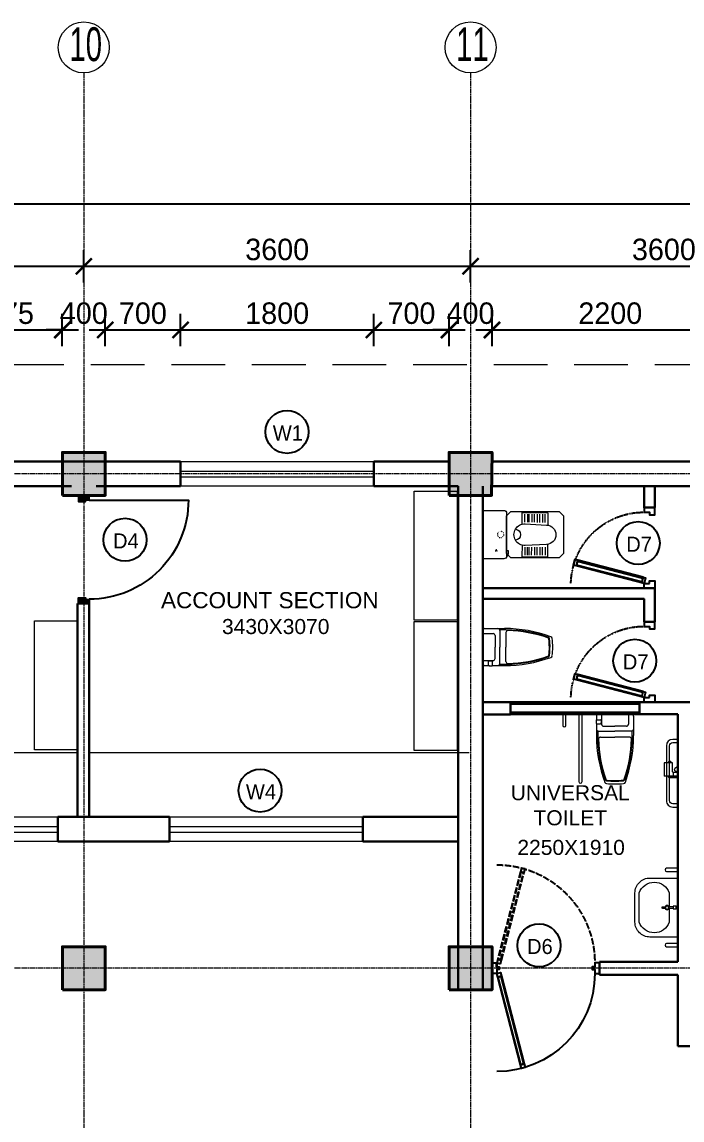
# Model space of a CAD drawing. Header units: inches. Extents: x -3071 to 2014935, y -37057 to 549694.
# Drawn here: x 1475573 to 1481718, y 427335 to 437552 of the extents above; entities that cross this region are included whole.
import ezdxf
from ezdxf.enums import TextEntityAlignment as Align

# ---------------------------------------------------------------- set-up
doc = ezdxf.new("R2010")
doc.units = ezdxf.units.IN
doc.header["$MEASUREMENT"] = 0
for name, pattern in [('ACAD_ISO08W100', [36, 24, -3, 6, -3]), ('DASHED', [0.75, 0.5, -0.25]), ('Hidden', [15, 12, -3]), ('HIDDEN2', [0.1875, 0.125, -0.0625]), ('TRAZOS1', [0.15, 0.1, -0.05])]:
    doc.linetypes.add(name, pattern=pattern)
for name, color, linetype, lineweight in [('001-Archi- door window elevation', 92, 'Continuous', 25), ('001-Archi-Dry wall', 230, 'Continuous', 35), ('001-Archi-Opening Tags', 14, 'Continuous', 25), ('001-Archi-Sanitary', 130, 'Continuous', 5), ('002-Archi- Opening', 90, 'Continuous', 25), ('A .4 col', 5, 'Continuous', 40), ('A 0.09 Furniture', 30, 'Continuous', 5), ('A 0.13 dw', 3, 'Continuous', 13), ('cen', 50, 'ACAD_ISO08W100', 5), ('dotted line', 1, 'DASHED', 9), ('Grid Tag', 6, 'Continuous', 20), ('p1 walls stone outline', 4, 'Continuous', 30), ('text', 7, 'Continuous', 25), ('v1 windows', 152, 'Continuous', 20)]:
    doc.layers.add(name, color=color, linetype=linetype, lineweight=lineweight)
doc.styles.add('AERIAL', font='arial.ttf', dxfattribs={"height": 10})
doc.styles.add('Archi 100', font='GOTHIC.TTF', dxfattribs={"height": 200})
doc.styles.add('CG', font='GOTHIC.TTF', dxfattribs={"height": 40})
doc.styles.get("Standard").update_dxf_attribs({"font": 'GOTHIC.TTF'})
doc.dimstyles.new('Archi 100', dxfattribs={"dimtxt": 200, "dimasz": 150, "dimexe": 150, "dimexo": 300, "dimgap": 50, "dimtad": 1, "dimdec": 0, "dimrnd": 5, "dimzin": 0, "dimdsep": 46, "dimtxsty": 'Archi 100', "dimblk": 'ARCHTICK', "dimcen": 0.09, "dimdle": 150, "dimclrd": 256, "dimclre": 256, "dimclrt": 256, "dimadec": 0, "dimazin": 0, "dimtfac": 1, "dimtdec": 0, "dimtix": 1, "dimtofl": 0, "dimtmove": 0, "dimatfit": 3, "dimfxl": 150, "dimfxlon": 1, "dimtolj": 1, "dimtzin": 0, "dimlwd": -1, "dimlwe": -1, "dimarcsym": 0})

# ---------------------------------------------------------------- blocks, each defined once
blk = doc.blocks.new('W2')
at = {"layer": 'A 0.13 dw'}
for points in [[(143910, 195589), (143910, 195359), (142110, 195359), (142110, 195589)], [(142110, 195446), (143910, 195446), (143910, 195496), (142110, 195496)]]:
    blk.add_lwpolyline(points, close=True, dxfattribs=at)
blk = doc.blocks.new('grid')
at = {"layer": 'Grid Tag', "linetype": 'Continuous', "ltscale": 30}
blk.add_circle((51, 48), 264, dxfattribs=at)
blk.add_attdef('GRID', (-143, -93), '', height=200)
blk = doc.blocks.new('ed 17')
for p, q in [((95, -116), (44, -130)), ((44, -130), (208, -761)), ((50, -152), (101, -138)), ((94, -140), (58, -150)), ((58, -150), (215, -759)), ((94, -140), (251, -750)), ((101, -138), (95, -116)), ((259, -748), (101, -138)), ((101, -138), (259, -748)), ((215, -759), (208, -761)), ((208, -761), (215, -788)), ((251, -750), (215, -759)), ((266, -774), (215, -788)), ((251, -750), (259, -748)), ((259, -748), (266, -774))]:
    blk.add_line(p, q)
for points in [[(44, -80), (67, -80), (67, -30), (0, -30), (0, -130), (44, -130), (208, -761), (215, -788), (266, -774), (259, -748), (101, -138), (101, -138), (95, -116), (44, -130)], [(58, -150), (215, -759), (251, -750), (94, -140)]]:
    blk.add_lwpolyline(points, close=True)
at = {"elevation": 0}
blk.add_lwpolyline([(750, -30), (750, -130), (706, -130), (706, -80), (683, -80), (683, -30)], close=True, dxfattribs=at)
at = {"linetype": 'TRAZOS1'}
blk.add_arc((28, -133), 678, 271.3504, 0.2643, dxfattribs=at)
blk = doc.blocks.new('pan oct')
at = {"linetype": 'Continuous'}
for p, q in [((-579, 115), (-579, 190)), ((-554, 190), (-554, 115)), ((-529, 115), (-529, 190)), ((-504, 190), (-504, 115)), ((-479, 115), (-479, 190)), ((-454, 190), (-454, 115)), ((-429, 115), (-429, 190)), ((-414, 190), (-414, 115)), ((-389, 115), (-389, 190)), ((-579, -115), (-579, -190)), ((-554, -190), (-554, -115)), ((-529, -115), (-529, -190)), ((-504, -190), (-504, -115)), ((-479, -115), (-479, -190)), ((-454, -190), (-454, -115)), ((-429, -115), (-429, -190)), ((-414, -190), (-414, -115)), ((-389, -115), (-389, -190))]:
    blk.add_line(p, q, dxfattribs=at)
at = {"color": 0}
for p, q in [((-237, -150), (-221, -150)), ((-237, -181), (-237, -150)), ((-231, -181), (-237, -181)), ((-231, -181), (-223, -181)), ((-231, -198), (-231, -181)), ((-223, -198), (-231, -198)), ((-223, -181), (-223, -198)), ((-221, -181), (-223, -181))]:
    blk.add_line(p, q, dxfattribs=at)
at = {"linetype": 'Continuous'}
blk.add_lwpolyline([(-710, 215), (-750, 175), (-750, -175), (-710, -215), (-260, -215), (-221, -175), (-220, 175), (-260, 215)], close=True, dxfattribs=at)
for points in [[(-364, 97), (-364, 205), (-604, 205), (-604, 89)], [(-364, -96), (-364, -205), (-604, -205), (-604, -88)]]:
    blk.add_lwpolyline(points, dxfattribs=at)
blk.add_lwpolyline([(0, -225), (0, 225), (-195, 225, 0.424725), (-220, 200), (-221, -200, 0.404218), (-195, -225)], format="xyb", close=True)
blk.add_lwpolyline([(-593, 90, 0.962251), (-593, -90), (-393, -100, 1.039201), (-393, 100)], format="xyb", close=True, dxfattribs=at)
blk.add_lwpolyline([(-303, 50, 0.935414), (-303, -50)], format="xyb", dxfattribs=at)
at = {"color": 0, "linetype": 'HIDDEN2', "extrusion": (0, 0, -1)}
for major_axis, start_param, end_param in [((-20.7, 20.7), -1.099557, -0.785398), ((-20.7, -20.7), 1.099557, 1.413717), ((-20.7, 20.7), 0.15708, 0.471239), ((-20.7, 20.7), 0.785398, 1.099557), ((-20.7, 20.7), 1.413717, 1.727876), ((-20.7, -20.7), 3.612832, 3.926991), ((-20.7, 20.7), 4.555309, 4.869469), ((-20.7, -20.7), 5.497787, 5.811946), ((-20.7, 20.7), 3.298672, 3.612832), ((-20.7, 20.7), 2.670354, 2.984513)]:
    blk.add_ellipse((-165, 1), major_axis=major_axis, ratio=1, start_param=start_param, end_param=end_param, dxfattribs=at)
at = {"color": 0, "extrusion": (0, 0, -1)}
for major_axis, start_param, end_param in [((-5.75, -5.73), 0, 0.785398), ((-5.75, -5.73), 1.570796, 2.356194), ((-5.73, 5.75), 3.141593, 3.926991), ((-5.75, -5.73), 3.141593, 3.926991)]:
    blk.add_ellipse((-124, -148), major_axis=major_axis, ratio=1, start_param=start_param, end_param=end_param, dxfattribs=at)
blk = doc.blocks.new('sa oct uni toi')
for p, q in [((-214, 420), (-214, 287)), ((-88, 458), (-200, 458)), ((-158, 439), (-158, 287)), ((0, 411), (-94, 411)), ((-89, 455), (-89, 420)), ((-60, 461), (-82, 461)), ((-60, 414), (-82, 414)), ((-82, 414), (-82, 411)), ((-60, 414), (-60, 411)), ((-19, 458), (-54, 458)), ((-53, 455), (-53, 420)), ((0, 439), (0, 287)), ((-113, 392), (-113, 287)), ((-214, 151), (-214, 287)), ((-158, 132), (-158, 287)), ((-113, 179), (-113, 287)), ((0, 132), (0, 287)), ((-19, 113), (-200, 113)), ((0, 160), (-94, 160))]:
    blk.add_line(p, q)
for centre, radius, start, end in [((-200, -804), 1262, 90, 110.0218), ((-200, -804), 1250, 88.0034, 109.0034), ((-200, -804), 1243, 91.5459, 109.0034), ((-233, 420), 18.9, 360, 91.5459), ((-139, 439), 18.9, 90, 180), ((-94, 392), 18.9, 90, 180), ((-82, 455), 6.31, 150, 180), ((-82, 420), 6.31, 180, 270), ((-82, 455), 6.31, 90, 150), ((-60, 455), 6.31, 30, 90), ((-60, 420), 6.31, 270, 360), ((-60, 455), 6.31, 360, 30), ((-19, 439), 18.9, 360, 90), ((-35, 287), 615, 172.6652, 179.9981), ((-626, 364), 18.9, 110.0218, 174.8892), ((-44, 287), 580, 172.6856, 179.998), ((-601, 359), 18.9, 109.0034, 174.9977), ((-44, 287), 575, 172.6683, 179.998), ((-601, 359), 12.6, 109.0034, 174.9977), ((15, 287), 665, 180.0016, 187.0523), ((-626, 207), 18.9, 185.1108, 249.9782), ((6, 287), 631, 180.0016, 187.0158), ((-601, 212), 18.9, 185.0023, 250.9966), ((7, 287), 625, 180.0016, 187.0303), ((-601, 212), 12.6, 185.0023, 250.9966), ((-200, 1375), 1262, 249.9782, 270), ((-200, 1375), 1250, 250.9966, 271.9966), ((-200, 1375), 1243, 250.9966, 268.4541), ((-233, 151), 18.9, 268.4541, 360), ((-139, 132), 18.9, 180, 270), ((-94, 179), 18.9, 180, 270), ((-19, 132), 18.9, 270, 360)]:
    blk.add_arc(centre, radius, start, end)
blk = doc.blocks.new('tap bib short neck plan')
at = {"linetype": 'Continuous'}
blk.add_lwpolyline([(39, 10), (0, 10), (0, -10), (39, -10)], dxfattribs=at)
blk.add_lwpolyline([(74, -8), (95, -8, 1), (95, 8), (74, 8)], format="xyb", dxfattribs=at)
for radius in [20, 15]:
    blk.add_circle((56, 0), radius, dxfattribs=at)
blk = doc.blocks.new('sa oct basin uni')
blk.add_lwpolyline([(-125, 400, 0.312376), (-125, 400), (146, 400, -0.414214), (285, 260), (285, 0), (-264, 0), (-264, 260, -0.414214)], format="xyb", close=True)
blk.add_lwpolyline([(0, 80), (-125, 80, -0.714282), (-125, 360), (146, 360, -0.714282), (146, 80), (21, 80)], format="xyb")
for points in [[(24, 45), (-3, 45), (-3, 15), (24, 15)], [(21, 15), (0, 15), (0, 0), (21, 0)]]:
    blk.add_lwpolyline(points, close=True)
at = {"extrusion": (0, 0, -1), "zscale": -1, "rotation": 90.00000000000001}
blk.add_blockref('tap bib short neck plan', (-10, 45), dxfattribs=at)
blk = doc.blocks.new('gb')
at = {"layer": '001-Archi-Sanitary'}
blk.add_lwpolyline([(15, 105, 1), (-15, 105), (-15, 5), (15, 5)], format="xyb", close=True, dxfattribs=at)
blk.add_lwpolyline([(-25, 0), (25, 0), (25, 5), (-25, 5)], close=True, dxfattribs=at)
blk = doc.blocks.new('sa oct toilet paper')
at = {"ltscale": 2000}
for p, q in [((124, 127), (0, 127)), ((0, 91), (0, 127)), ((124, 91), (124, 127)), ((0, 82), (0, 91)), ((0, 14), (0, 82)), ((37, 45), (0, 45)), ((0, 14), (0, 5)), ((0, 5), (0, 14)), ((0, 5), (0, 0)), ((0, 0), (0, 5)), ((0, 0), (37, 0)), ((39, 48), (37, 45)), ((37, 45), (37, 14)), ((37, 14), (37, 5)), ((37, 5), (37, 1)), ((37, 0), (63, 0)), ((41, 51), (39, 48)), ((41, 51), (47, 51)), ((47, 51), (79, 51)), ((88, 0), (63, 0)), ((79, 51), (124, 51)), ((124, 82), (124, 91)), ((124, 51), (124, 82)), ((137, 65), (128, 65))]:
    blk.add_line(p, q, dxfattribs=at)
for points in [[(-13, 18), (-13, 78)], [(-4, 78), (-4, 18)], [(38, 5), (37, 5)], [(128, 78), (128, 65)], [(137, 65), (137, 78)]]:
    blk.add_lwpolyline(points, dxfattribs=at)
for points in [[(37, 14), (42, 14, -0.414214)], [(37, 1, -0.018484), (38, 5, -0.321982)], [(37, 0, -0.005174), (37, 1, -0.321982)], [(38, 5, -0.040518), (42, 14, -0.321982)], [(42, 14, -0.026107), (45, 20, -0.321982), (63, 32, 0.335937)], [(88, 0, 0.090499), (80, 20, 0.321982), (63, 32, -0.335937)]]:
    blk.add_lwpolyline(points, format="xyb", dxfattribs=at)
for centre, radius, start, end in [((0, 78), 12.8, 89.9663, 181.2592), ((0, 18), 12.8, 178.7408, 270.0337), ((0, 78), 3.96, 89.9663, 181.2592), ((0, 18), 3.96, 178.7408, 270.0337), ((124, 78), 12.8, 358.7408, 90.0337), ((124, 78), 3.96, 358.7408, 90.0337)]:
    blk.add_arc(centre, radius, start, end, dxfattribs=at)
blk = doc.blocks.new('both way handicap door')
for points in [[(307, 924), (273, 932), (264, 898), (298, 890)], [(298, 890), (264, 898), (53, 84), (87, 75)], [(293, 891), (269, 897), (58, 83), (82, 76)], [(87, 75), (53, 84), (44, 50), (78, 41)]]:
    blk.add_lwpolyline(points, close=True)
for points in [[(0, 50), (0, -50), (44, -50), (44, -13), (67, -13), (67, 12), (44, 12), (44, 50), (0, 50)], [(1000, 50), (1000, -50), (956, -50), (956, -13), (933, -13), (933, 12), (956, 12), (956, 50), (1000, 50)]]:
    blk.add_lwpolyline(points)
at = {"linetype": 'Hidden', "ltscale": 50}
blk.add_lwpolyline([(87, -75), (53, -84), (44, -50), (78, -41)], close=True, dxfattribs=at)
at = {"linetype": 'Hidden', "ltscale": 5}
for points in [[(298, -890), (264, -898), (53, -84), (87, -75)], [(293, -891), (269, -897), (58, -83), (82, -76)], [(307, -924), (273, -932), (264, -898), (298, -890)]]:
    blk.add_lwpolyline(points, close=True, dxfattribs=at)
blk.add_arc((44, 50), 912, 0, 90)
blk.add_arc((44, -50), 912, 270, 0, dxfattribs=at)
at = {"layer": '001-Archi-Dry wall'}
blk.add_lwpolyline([(44, -13), (44, -50)], dxfattribs=at)
blk = doc.blocks.new('window tag')
blk.add_circle((0, 0), 200)
at = {"style": 'Archi 100', "flags": 1}
for tag, p in [('WIDTH', (15, 174.5)), ('HEIGHT', (-4.5, -348.5))]:
    blk.add_attdef(tag, p, '', height=200, dxfattribs=at)
at = {"style": 'Archi 100'}
blk.add_attdef('SYMBOL', text='', height=200, dxfattribs=at).set_placement((8, -10.5), align=Align.MIDDLE_CENTER)
blk = doc.blocks.new('bench 0400 x 1200 plan')
at = {"color": 0, "linetype": 'Continuous'}
blk.add_lwpolyline([(1200, 0), (0, 0), (0, 400), (1200, 400)], close=True, dxfattribs=at)
blk = doc.blocks.new('*U682')
at = {"ltscale": 100}
for points in [[(5, 50), (5, -50), (55, -50), (55, 15), (40, 15), (40, 50)], [(995, 50), (995, -50), (945, -50), (945, 15), (960, 15), (960, 50)]]:
    blk.add_hatch(color=256, dxfattribs=at).paths.add_polyline_path(points)
blk.add_lwpolyline([(43, 50), (43, 964, -0.414214), (957, 50)], format="xyb", dxfattribs=at)
for points in [[(5, 50), (5, -50), (55, -50), (55, 15), (40, 15), (40, 50)], [(995, 50), (995, -50), (945, -50), (945, 15), (960, 15), (960, 50)]]:
    blk.add_lwpolyline(points, close=True)
blk = doc.blocks.new('EWD')
at = {"layer": 'A 0.13 dw'}
for points in [[(1200362, 362216), (1200362, 361986), (1198562, 361986), (1198562, 362216)], [(1198562, 362073), (1200362, 362073), (1200362, 362123), (1198562, 362123)]]:
    blk.add_lwpolyline(points, close=True, dxfattribs=at)
blk = doc.blocks.new('_ArchTick')
at = {"color": 0, "linetype": 'ByBlock', "const_width": 0.15}
blk.add_lwpolyline([(-0.5, -0.5), (0.5, 0.5)], dxfattribs=at)
blk = doc.blocks.new('*D1676')
at = {"transparency": 16777216}
for p, q in [((1474974, 434536), (1474974, 434836)), ((1475949, 434536), (1475949, 434836)), ((1474824, 434686), (1476099, 434686))]:
    blk.add_line(p, q, dxfattribs=at)
at = {"layer": 'Defpoints', "color": 0, "transparency": 16777216}
for p in [(1475949, 434686), (1475949, 433547), (1474974, 433462)]:
    blk.add_point(p, dxfattribs=at)
at = {"transparency": 16777216, "xscale": 150, "yscale": 150, "zscale": 150, "rotation": 180}
blk.add_blockref('_ArchTick', (1474974, 434686), dxfattribs=at)
at = {"transparency": 16777216, "xscale": 150, "yscale": 150, "zscale": 150}
blk.add_blockref('_ArchTick', (1475949, 434686), dxfattribs=at)
at = {"transparency": 16777216, "insert": (1475462, 434841), "char_height": 200, "attachment_point": 5, "style": 'Archi 100'}
blk.add_mtext('\\A1;975', dxfattribs=at)
blk = doc.blocks.new('*D1677')
at = {"transparency": 16777216}
for p, q in [((1475949, 434536), (1475949, 434836)), ((1476349, 434536), (1476349, 434836)), ((1475949, 434686), (1475799, 434686)), ((1476349, 434686), (1476499, 434686))]:
    blk.add_line(p, q, dxfattribs=at)
at = {"layer": 'Defpoints', "color": 0, "transparency": 16777216}
for p in [(1476349, 434686), (1475949, 433547), (1476349, 433547)]:
    blk.add_point(p, dxfattribs=at)
at = {"transparency": 16777216, "xscale": 150, "yscale": 150, "zscale": 150}
blk.add_blockref('_ArchTick', (1475949, 434686), dxfattribs=at)
at = {"transparency": 16777216, "xscale": 150, "yscale": 150, "zscale": 150, "rotation": 180}
blk.add_blockref('_ArchTick', (1476349, 434686), dxfattribs=at)
at = {"transparency": 16777216, "insert": (1476149, 434841), "char_height": 200, "attachment_point": 5, "style": 'Archi 100'}
blk.add_mtext('\\A1;400', dxfattribs=at)
blk = doc.blocks.new('*D1678')
at = {"transparency": 16777216}
for p, q in [((1476349, 434536), (1476349, 434836)), ((1477050, 434536), (1477050, 434836)), ((1476199, 434686), (1477200, 434686))]:
    blk.add_line(p, q, dxfattribs=at)
at = {"layer": 'Defpoints', "color": 0, "transparency": 16777216}
for p in [(1477050, 434686), (1476349, 433547), (1477050, 433462)]:
    blk.add_point(p, dxfattribs=at)
at = {"transparency": 16777216, "xscale": 150, "yscale": 150, "zscale": 150, "rotation": 180}
blk.add_blockref('_ArchTick', (1476349, 434686), dxfattribs=at)
at = {"transparency": 16777216, "xscale": 150, "yscale": 150, "zscale": 150}
blk.add_blockref('_ArchTick', (1477050, 434686), dxfattribs=at)
at = {"transparency": 16777216, "insert": (1476699, 434841), "char_height": 200, "attachment_point": 5, "style": 'Archi 100'}
blk.add_mtext('\\A1;700', dxfattribs=at)
blk = doc.blocks.new('*D1679')
at = {"transparency": 16777216}
for p, q in [((1477050, 434536), (1477050, 434836)), ((1478849, 434536), (1478849, 434836)), ((1476900, 434686), (1478999, 434686))]:
    blk.add_line(p, q, dxfattribs=at)
at = {"layer": 'Defpoints', "color": 0, "transparency": 16777216}
for p in [(1478849, 434686), (1477050, 433462), (1478849, 433462)]:
    blk.add_point(p, dxfattribs=at)
at = {"transparency": 16777216, "xscale": 150, "yscale": 150, "zscale": 150, "rotation": 180}
blk.add_blockref('_ArchTick', (1477050, 434686), dxfattribs=at)
at = {"transparency": 16777216, "xscale": 150, "yscale": 150, "zscale": 150}
blk.add_blockref('_ArchTick', (1478849, 434686), dxfattribs=at)
at = {"transparency": 16777216, "insert": (1477949, 434841), "char_height": 200, "attachment_point": 5, "style": 'Archi 100'}
blk.add_mtext('\\A1;1800', dxfattribs=at)
blk = doc.blocks.new('*D1680')
at = {"transparency": 16777216}
for p, q in [((1478849, 434536), (1478849, 434836)), ((1479549, 434536), (1479549, 434836)), ((1478699, 434686), (1479699, 434686))]:
    blk.add_line(p, q, dxfattribs=at)
at = {"layer": 'Defpoints', "color": 0, "transparency": 16777216}
for p in [(1479549, 434686), (1479549, 433547), (1478849, 433462)]:
    blk.add_point(p, dxfattribs=at)
at = {"transparency": 16777216, "xscale": 150, "yscale": 150, "zscale": 150, "rotation": 180}
blk.add_blockref('_ArchTick', (1478849, 434686), dxfattribs=at)
at = {"transparency": 16777216, "xscale": 150, "yscale": 150, "zscale": 150}
blk.add_blockref('_ArchTick', (1479549, 434686), dxfattribs=at)
at = {"transparency": 16777216, "insert": (1479199, 434841), "char_height": 200, "attachment_point": 5, "style": 'Archi 100'}
blk.add_mtext('\\A1;700', dxfattribs=at)
blk = doc.blocks.new('*D1681')
at = {"transparency": 16777216}
for p, q in [((1479549, 434536), (1479549, 434836)), ((1479949, 434536), (1479949, 434836)), ((1479549, 434686), (1479399, 434686)), ((1479949, 434686), (1480099, 434686))]:
    blk.add_line(p, q, dxfattribs=at)
at = {"layer": 'Defpoints', "color": 0, "transparency": 16777216}
for p in [(1479949, 434686), (1479549, 433547), (1479949, 433547)]:
    blk.add_point(p, dxfattribs=at)
at = {"transparency": 16777216, "xscale": 150, "yscale": 150, "zscale": 150}
blk.add_blockref('_ArchTick', (1479549, 434686), dxfattribs=at)
at = {"transparency": 16777216, "xscale": 150, "yscale": 150, "zscale": 150, "rotation": 180}
blk.add_blockref('_ArchTick', (1479949, 434686), dxfattribs=at)
at = {"transparency": 16777216, "insert": (1479749, 434841), "char_height": 200, "attachment_point": 5, "style": 'Archi 100'}
blk.add_mtext('\\A1;400', dxfattribs=at)
blk = doc.blocks.new('*D1682')
at = {"transparency": 16777216}
for p, q in [((1479949, 434536), (1479949, 434836)), ((1482150, 434536), (1482150, 434836)), ((1479799, 434686), (1482300, 434686))]:
    blk.add_line(p, q, dxfattribs=at)
at = {"layer": 'Defpoints', "color": 0, "transparency": 16777216}
for p in [(1482150, 434686), (1479949, 433547), (1482150, 433462)]:
    blk.add_point(p, dxfattribs=at)
at = {"transparency": 16777216, "xscale": 150, "yscale": 150, "zscale": 150, "rotation": 180}
blk.add_blockref('_ArchTick', (1479949, 434686), dxfattribs=at)
at = {"transparency": 16777216, "xscale": 150, "yscale": 150, "zscale": 150}
blk.add_blockref('_ArchTick', (1482150, 434686), dxfattribs=at)
at = {"transparency": 16777216, "insert": (1481050, 434841), "char_height": 200, "attachment_point": 5, "style": 'Archi 100'}
blk.add_mtext('\\A1;2200', dxfattribs=at)
blk = doc.blocks.new('*D1695')
at = {"transparency": 16777216}
for p, q in [((1473049, 435129), (1473049, 435429)), ((1476149, 435129), (1476149, 435429)), ((1472899, 435279), (1476299, 435279))]:
    blk.add_line(p, q, dxfattribs=at)
at = {"layer": 'Defpoints', "color": 0, "transparency": 16777216}
for p in [(1476149, 435279), (1473049, 433547), (1476149, 433547)]:
    blk.add_point(p, dxfattribs=at)
at = {"transparency": 16777216, "xscale": 150, "yscale": 150, "zscale": 150, "rotation": 180}
blk.add_blockref('_ArchTick', (1473049, 435279), dxfattribs=at)
at = {"transparency": 16777216, "xscale": 150, "yscale": 150, "zscale": 150}
blk.add_blockref('_ArchTick', (1476149, 435279), dxfattribs=at)
at = {"transparency": 16777216, "insert": (1474599, 435434), "char_height": 200, "attachment_point": 5, "style": 'Archi 100'}
blk.add_mtext('\\A1;3100', dxfattribs=at)
blk = doc.blocks.new('*D1696')
at = {"transparency": 16777216}
for p, q in [((1476149, 435129), (1476149, 435429)), ((1479749, 435129), (1479749, 435429)), ((1475999, 435279), (1479899, 435279))]:
    blk.add_line(p, q, dxfattribs=at)
at = {"layer": 'Defpoints', "color": 0, "transparency": 16777216}
for p in [(1479749, 435279), (1476149, 433547), (1479749, 433549)]:
    blk.add_point(p, dxfattribs=at)
at = {"transparency": 16777216, "xscale": 150, "yscale": 150, "zscale": 150, "rotation": 180}
blk.add_blockref('_ArchTick', (1476149, 435279), dxfattribs=at)
at = {"transparency": 16777216, "xscale": 150, "yscale": 150, "zscale": 150}
blk.add_blockref('_ArchTick', (1479749, 435279), dxfattribs=at)
at = {"transparency": 16777216, "insert": (1477949, 435434), "char_height": 200, "attachment_point": 5, "style": 'Archi 100'}
blk.add_mtext('\\A1;3600', dxfattribs=at)
blk = doc.blocks.new('*D1697')
at = {"transparency": 16777216}
for p, q in [((1479749, 435129), (1479749, 435429)), ((1483349, 435129), (1483349, 435429)), ((1479599, 435279), (1483499, 435279))]:
    blk.add_line(p, q, dxfattribs=at)
at = {"layer": 'Defpoints', "color": 0, "transparency": 16777216}
for p in [(1483349, 435279), (1479749, 433549), (1483349, 433552)]:
    blk.add_point(p, dxfattribs=at)
at = {"transparency": 16777216, "xscale": 150, "yscale": 150, "zscale": 150, "rotation": 180}
blk.add_blockref('_ArchTick', (1479749, 435279), dxfattribs=at)
at = {"transparency": 16777216, "xscale": 150, "yscale": 150, "zscale": 150}
blk.add_blockref('_ArchTick', (1483349, 435279), dxfattribs=at)
at = {"transparency": 16777216, "insert": (1481549, 435434), "char_height": 200, "attachment_point": 5, "style": 'Archi 100'}
blk.add_mtext('\\A1;3600', dxfattribs=at)
blk = doc.blocks.new('*D1699')
at = {"transparency": 16777216}
for p, q in [((1448099, 435709), (1448099, 436009)), ((1487149, 435709), (1487149, 436009)), ((1447949, 435859), (1487299, 435859))]:
    blk.add_line(p, q, dxfattribs=at)
at = {"layer": 'Defpoints', "color": 0, "transparency": 16777216}
for p in [(1487149, 435859), (1448099, 433547), (1487149, 433547)]:
    blk.add_point(p, dxfattribs=at)
at = {"transparency": 16777216, "xscale": 150, "yscale": 150, "zscale": 150, "rotation": 180}
blk.add_blockref('_ArchTick', (1448099, 435859), dxfattribs=at)
at = {"transparency": 16777216, "xscale": 150, "yscale": 150, "zscale": 150}
blk.add_blockref('_ArchTick', (1487149, 435859), dxfattribs=at)
at = {"transparency": 16777216, "insert": (1467624, 436014), "char_height": 200, "attachment_point": 5, "style": 'Archi 100'}
blk.add_mtext('\\A1;39050', dxfattribs=at)

msp = doc.modelspace()

# ---------------------------------------------------------------- hatches: boundary and pattern name
at = {"layer": 'A .4 col', "linetype": 'Continuous'}
h = msp.add_hatch(color=256, dxfattribs=at)
h.dxf.hatch_style = 1
h.paths.add_polyline_path([(1475949.45, 433147.13), (1476349.45, 433147.13), (1476349.45, 433547.13), (1475949.45, 433547.13)])
h = msp.add_hatch(color=256, dxfattribs=at)
h.dxf.hatch_style = 1
h.paths.add_polyline_path([(1479549.45, 433147.13), (1479949.45, 433147.13), (1479949.45, 433547.13), (1479549.45, 433547.13)])
h = msp.add_hatch(color=256, dxfattribs=at)
h.dxf.hatch_style = 1
h.paths.add_polyline_path([(1475949.45, 428547.13), (1476349.45, 428547.13), (1476349.45, 428947.13), (1475949.45, 428947.13)])
h = msp.add_hatch(color=256, dxfattribs=at)
h.dxf.hatch_style = 1
h.paths.add_polyline_path([(1479549.45, 428547.13), (1479949.45, 428547.13), (1479949.45, 428947.13), (1479549.45, 428947.13)])

# ---------------------------------------------------------------- linework, layer by layer
at = {"layer": '002-Archi- Opening'}
msp.add_lwpolyline([(1480121.95, 431129.42), (1481321.95, 431129.42), (1481321.95, 431204.42), (1480121.95, 431204.42), (1480121.95, 431129.42)], dxfattribs=at)
at = {"layer": 'A .4 col', "linetype": 'Continuous'}
for points in [[(1475949.45, 433147.13), (1476349.45, 433147.13), (1476349.45, 433547.13), (1475949.45, 433547.13)], [(1479549.45, 433147.13), (1479944.78, 433147.13), (1479949.45, 433547.13), (1479549.45, 433547.13)], [(1475949.45, 428547.13), (1476349.45, 428547.13), (1476349.45, 428947.13), (1475949.45, 428947.13)], [(1479549.45, 428547.13), (1479949.45, 428547.13), (1479949.45, 428947.13), (1479549.45, 428947.13)]]:
    msp.add_lwpolyline(points, close=True, dxfattribs=at)
at = {"layer": 'A 0.09 Furniture', "linetype": 'Continuous'}
for p, q in [((1473664.16, 430755.6), (1476090.12, 430755.6)), ((1476200.12, 430755.6), (1479737.18, 430755.6))]:
    msp.add_line(p, q, dxfattribs=at)
msp.add_lwpolyline([(1480787.33, 430484.23), (1480787.33, 431111.92), (1480757.33, 431111.92), (1480757.33, 430484.23)], dxfattribs=at)
msp.add_lwpolyline([(1481674.45, 430246.96), (1481674.45, 430276.96), (1481631.78, 430276.91, -0.41461089), (1481601.75, 430306.92), (1481601.92, 430816.93, -0.41411938), (1481631.92, 430846.92), (1481674.44, 430846.92), (1481674.46, 430876.93), (1481631.91, 430876.93, 0.4141229), (1481571.91, 430816.95), (1481571.75, 430306.91, 0.41473303), (1481631.84, 430246.9), (1481674.45, 430246.96)], format="xyb", dxfattribs=at)
msp.add_arc((1480772.33, 430484.23), 15, 180, 0, dxfattribs=at)
at = {"layer": 'cen', "ltscale": 2}
for p, q in [((1476149.45, 437077.51), (1476149.45, 411992.49)), ((1479749.45, 437077.51), (1479749.45, 411992.49)), ((1491464.45, 433347.13), (1443784.45, 433347.13)), ((1491464.45, 428747.13), (1443784.45, 428747.13))]:
    msp.add_line(p, q, dxfattribs=at)
at = {"layer": 'dotted line', "ltscale": 1000}
msp.add_line((1487964.45, 434362.9), (1472749.45, 434362.9), dxfattribs=at)
at = {"layer": 'p1 walls stone outline'}
for p, q in [((1477049.51, 433462.13), (1474974.31, 433462.13)), ((1477049.51, 433462.13), (1477049.51, 433232.13)), ((1479549.45, 433462.13), (1478849.39, 433462.13)), ((1478849.39, 433462.13), (1478849.39, 433232.13)), ((1482149.57, 433462.13), (1479945.77, 433462.13)), ((1476034.45, 433232.13), (1474974.31, 433232.13)), ((1477049.51, 433232.13), (1476264.45, 433232.13)), ((1479634.45, 433232.13), (1478849.39, 433232.13)), ((1479634.45, 433232.13), (1479634.45, 428547.13)), ((1479864.45, 433232.13), (1479864.45, 431241.62)), ((1479945.77, 433232.13), (1480979.56, 433232.13)), ((1481239.41, 433232.13), (1480979.56, 433232.13)), ((1480979.56, 433232.13), (1482149.57, 433232.13)), ((1476090.12, 432142.32), (1476090.12, 430155.6)), ((1476200.12, 432142.32), (1476090.12, 432142.32)), ((1476200.12, 432142.32), (1476200.12, 430155.6)), ((1479864.45, 431248.87), (1479864.45, 428547.13)), ((1480121.95, 431223.42, 0), (1479864.45, 431223.42, 0)), ((1481321.95, 431111.92), (1481321.95, 431221.92)), ((1481321.95, 431221.92), (1481789.45, 431221.92)), ((1480122.29, 431108.43, 0), (1479864.45, 431108.43, 0)), ((1481679.45, 431111.92), (1481321.95, 431111.92)), ((1481679.45, 428862.13), (1481679.45, 431111.92)), ((1481679.45, 431111.92), (1481679.45, 428807.13)), ((1475906.63, 430155.6), (1476946.45, 430155.6)), ((1475906.63, 430155.6), (1475906.63, 429925.6)), ((1476946.45, 430155.6), (1476946.45, 429925.59)), ((1478746.45, 430155.6), (1479634.45, 430155.6)), ((1478746.45, 430155.6), (1478746.45, 429925.6)), ((1475906.63, 429925.6), (1476946.45, 429925.6)), ((1478746.45, 429925.6), (1479634.45, 429925.6)), ((1480949.45, 428687.13), (1480949.45, 428807.13)), ((1480949.45, 428807.13), (1481679.45, 428807.13)), ((1481679.45, 428687.13), (1480949.45, 428687.13)), ((1481679.45, 428022.36), (1481679.45, 428687.13)), ((1481789.45, 428022.36), (1481679.45, 428022.36))]:
    msp.add_line(p, q, dxfattribs=at)
msp.add_lwpolyline([(1481464.45, 433034.13), (1481464.45, 433232.13), (1481364.45, 433232.13), (1481364.45, 433034.13)], close=True, dxfattribs=at)
msp.add_lwpolyline([(1481464.45, 432284.13), (1481464.45, 431971.92), (1481364.45, 431971.92), (1481364.45, 432184.13), (1479864.45, 432184.13), (1479864.45, 432284.13), (1481464.45, 432284.13)], dxfattribs=at)
at = {"layer": 'p1 walls stone outline', "elevation": 0}
msp.add_lwpolyline([(1481321.95, 431111.92), (1481321.95, 431223.42), (1480121.95, 431223.42), (1480121.95, 431108.42)], close=True, dxfattribs=at)

# ---------------------------------------------------------------- block references
ref = msp.add_blockref('grid', (1476103.22, 437271.7), dxfattribs=dict(xscale=0.8987445155798923, yscale=0.8987445155798923, zscale=0.8987445155798923))
ref.add_attrib('GRID', '10', (1476014.69, 437187.91), dxfattribs={"height": 314.561, "width": 0.65})
ref = msp.add_blockref('grid', (1479703.22, 437271.7), dxfattribs=dict(xscale=0.8987445155798923, yscale=0.8987445155798923, zscale=0.8987445155798923))
ref.add_attrib('GRID', '11', (1479614.69, 437187.91), dxfattribs={"height": 314.561, "width": 0.65})
at = {"rotation": 90}
msp.add_blockref('gb', (1481679.45, 428962.13), dxfattribs=at)
at = {"layer": '001-Archi- door window elevation', "color": 2}
for p in [(275544.75, 67939.34), (278384.56, 67939.34)]:
    msp.add_blockref('EWD', p, dxfattribs=at)
at = {"layer": '001-Archi-Opening Tags'}
ref = msp.add_blockref('window tag', (1478040.61, 433737.93), dxfattribs=at)
ref.add_attrib('SYMBOL', 'W1', dxfattribs={"layer": '0', "height": 140, "style": 'CG'}).set_placement((1478048.61, 433727.43), align=Align.MIDDLE_CENTER)
ref = msp.add_blockref('window tag', (1476532.57, 432733.67), dxfattribs=at)
ref.add_attrib('SYMBOL', 'D4', dxfattribs={"layer": '0', "height": 140, "style": 'CG'}).set_placement((1476540.57, 432723.17), align=Align.MIDDLE_CENTER)
ref = msp.add_blockref('window tag', (1481309.79, 432702.99), dxfattribs=at)
ref.add_attrib('SYMBOL', 'D7', dxfattribs={"layer": '0', "height": 140, "style": 'CG'}).set_placement((1481317.79, 432692.49), align=Align.MIDDLE_CENTER)
ref = msp.add_blockref('window tag', (1481278.27, 431608.08), dxfattribs=at)
ref.add_attrib('SYMBOL', 'D7', dxfattribs={"layer": '0', "height": 140, "style": 'CG'}).set_placement((1481286.27, 431597.58), align=Align.MIDDLE_CENTER)
ref = msp.add_blockref('window tag', (1477790.3, 430400.29), dxfattribs=at)
ref.add_attrib('SYMBOL', 'W4', dxfattribs={"layer": '0', "height": 140, "style": 'CG'}).set_placement((1477798.3, 430389.79), align=Align.MIDDLE_CENTER)
ref = msp.add_blockref('window tag', (1480386.55, 428959.95), dxfattribs=at)
ref.add_attrib('SYMBOL', 'D6', dxfattribs={"layer": '0', "height": 140, "style": 'CG'}).set_placement((1480394.55, 428949.45), align=Align.MIDDLE_CENTER)
at = {"layer": '002-Archi- Opening', "xscale": 1.009854861427417, "yscale": 1.009854861427417, "zscale": 1.009854861427417, "rotation": 270}
msp.add_blockref('*U682', (1476149.45, 433147.13), dxfattribs=at)
at = {"layer": '002-Archi- Opening', "xscale": -1}
for name, p, rotation in [('ed 17', (1481494.45, 432284.13, 0), 270), ('ed 17', (1481494.45, 431221.92), 270), ('both way handicap door', (1479949.45, 428747.13), 180)]:
    msp.add_blockref(name, p, dxfattribs=dict(at, rotation=rotation))
at = {"layer": 'A 0.09 Furniture', "linetype": 'Continuous'}
for name, p, rotation in [('bench 0400 x 1200 plan', (1479224.46, 433185.6), 270), ('bench 0400 x 1200 plan', (1475690.12, 431979.87), 270), ('bench 0400 x 1200 plan', (1479224.46, 431974.33), 270), ('sa oct uni toi', (1479864.64, 432021.2), 180), ('gb', (1480622.33, 431111.92), 180), ('sa oct uni toi', (1481379.4, 431111.73), 90), ('sa oct toilet paper', (1481679.45, 430533.39), 90), ('gb', (1481679.45, 429662.13), 90), ('sa oct basin uni', (1481679.45, 429301.63), 90)]:
    msp.add_blockref(name, p, dxfattribs=dict(at, rotation=rotation))
at = {"layer": 'A 0.09 Furniture', "linetype": 'Continuous', "xscale": -1, "rotation": 359.8947802630151}
msp.add_blockref('pan oct', (1479864.45, 432782.13), dxfattribs=at)
at = {"layer": 'v1 windows'}
msp.add_blockref('W2', (1334939.24, 237873.53), dxfattribs=at)

# ---------------------------------------------------------------- texts
at = {"layer": 'text', "insert": (1476867.89, 432246.73), "char_height": 150, "width": 14192.8258, "attachment_point": 1, "style": 'AERIAL'}
msp.add_mtext('ACCOUNT SECTION\\P{\\H0.75x;             \\H1.244x;3430X3070}', dxfattribs=at)
at = {"layer": 'text', "char_height": 140, "attachment_point": 1, "style": 'AERIAL'}
for s, insert in [('\\pxqc;UNIVERSAL TOILET', (1479968.98, 430450.53)), ('\\pxqc;2250X1910', (1479977.29, 429941.63))]:
    msp.add_mtext_dynamic_manual_height_columns(s, width=1416.6009, gutter_width=1000, heights=[1506.47], dxfattribs=dict(at, insert=insert))

# ---------------------------------------------------------------- dimensions: what is measured, and where the dimension line sits
for base, p1, p2, picture, middle in [((1487149.45, 435858.53), (1448099.45, 433547.13), (1487149.45, 433547.13), '*D1699', (1467624.45, 436013.56)), ((1476149.45, 435278.67), (1473049.45, 433547.13), (1476149.45, 433547.13), '*D1695', (1474599.45, 435433.7)), ((1479749.45, 435278.67), (1476149.45, 433547.13), (1479749.45, 433549.46), '*D1696', (1477949.45, 435433.7)), ((1483349.45, 435278.67), (1479749.45, 433549.46), (1483349.45, 433551.67), '*D1697', (1481549.45, 435433.7))]:
    dim = msp.add_linear_dim(base=base, p1=p1, p2=p2, dimstyle='Archi 100')
    dim.commit()
    dim.dimension.update_dxf_attribs({"geometry": picture, "text_midpoint": middle})
for base, p1, p2, picture, middle in [((1475949.45, 434686.37), (1474974.31, 433462.13), (1475949.45, 433547.13), '*D1676', (1475461.88, 434841.4)), ((1476349.45, 434686.37), (1475949.45, 433547.13), (1476349.45, 433547.13), '*D1677', (1476149.45, 434841.4)), ((1477049.51, 434686.37), (1476349.45, 433547.13), (1477049.51, 433462.13), '*D1678', (1476699.48, 434841.4)), ((1478849.39, 434686.37), (1477049.51, 433462.13), (1478849.39, 433462.13), '*D1679', (1477949.45, 434841.4)), ((1479549.45, 434686.37), (1478849.39, 433462.13), (1479549.45, 433547.13), '*D1680', (1479199.42, 434841.4)), ((1479949.45, 434686.37), (1479549.45, 433547.13), (1479949.45, 433547.13), '*D1681', (1479749.45, 434841.4)), ((1482149.57, 434686.37), (1479949.45, 433547.13), (1482149.57, 433462.13), '*D1682', (1481049.51, 434841.4))]:
    dim = msp.add_linear_dim(base=base, p1=p1, p2=p2, dimstyle='Archi 100', override={"dimtmove": 1})
    dim.commit()
    dim.dimension.update_dxf_attribs({"geometry": picture, "text_midpoint": middle})

doc.saveas('drawing.dxf')
